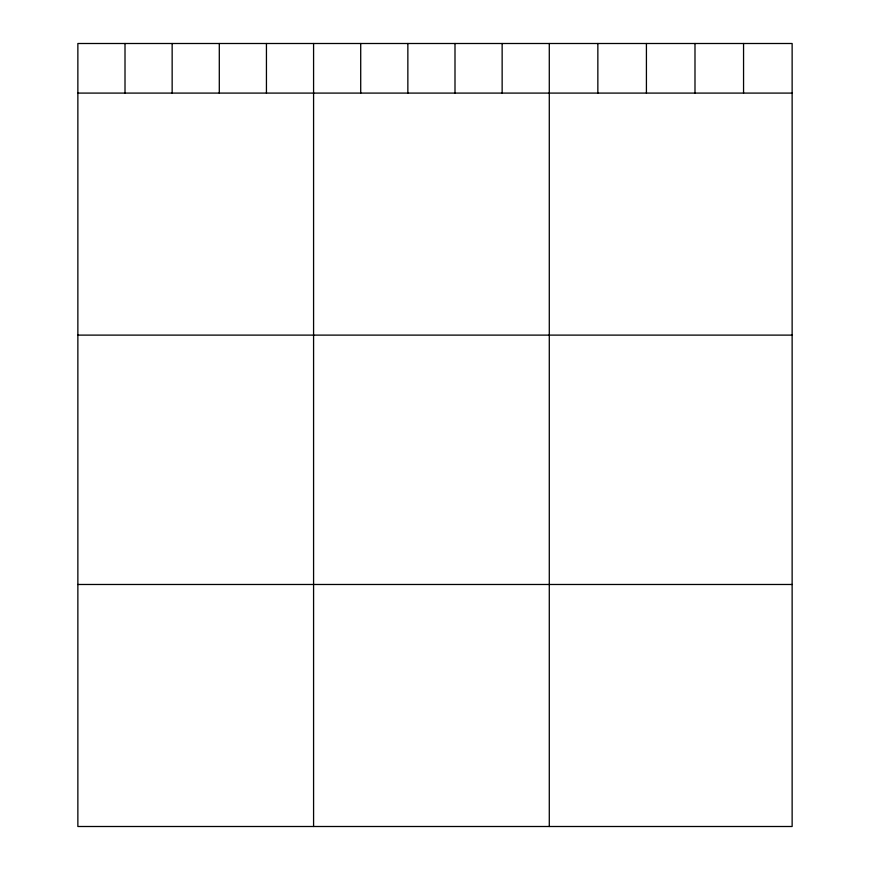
<?xml version="1.0" encoding="UTF-8"?>
<svg xmlns="http://www.w3.org/2000/svg" width="870" height="870" viewBox="0 0 870 870"><rect width="100%" height="100%" fill="white"/><g stroke="black" fill="none" stroke-linecap="round" stroke-linejoin="round"><path stroke-width="1.3" d="M792.135 93.09L792.135 826.5L77.865 826.5L77.865 43.5L792.135 43.5L792.135 93.09L77.865 93.09M77.865 335.113L792.135 335.113M77.865 584.477L792.135 584.477M743.556 43.5L743.556 93.09M694.989 43.5L694.989 93.09M646.421 43.5L646.421 93.09M597.853 43.5L597.853 93.09M549.285 43.5L549.285 826.5M502.142 43.5L502.142 93.09M454.999 43.5L454.999 93.09M407.856 43.5L407.856 93.09M360.713 43.5L360.713 93.09M313.581 43.5L313.581 826.5M266.438 43.5L266.438 93.09M219.294 43.5L219.294 93.09M172.151 43.5L172.151 93.09M125.008 43.5L125.008 93.09"/></g></svg>
